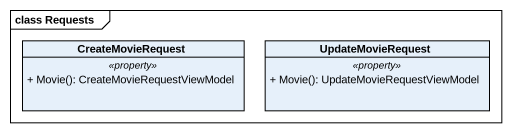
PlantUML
@startuml
mainframe class Requests
hide circle
hide empty members
skinparam classAttributeIconSize 0
class CreateMovieRequest {
  .. <<property>> ..
  + Movie(): CreateMovieRequestViewModel
}
class UpdateMovieRequest {
  .. <<property>> ..
  + Movie(): UpdateMovieRequestViewModel
}
@enduml
